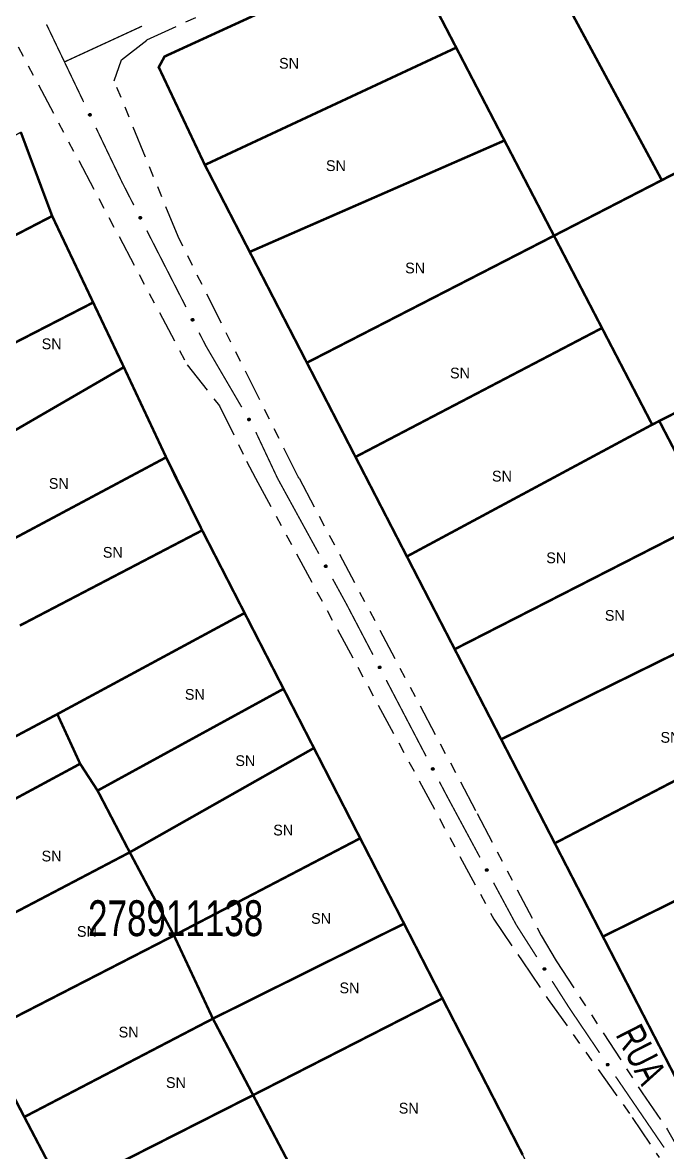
# Model space of a CAD drawing. Extents: x 205807 to 207855, y 4874692 to 4876446.
# Drawn here: x 207167.5 to 207257.5, y 4875509.8 to 4875667.5 of the extents above; entities that cross this region are included whole.
import ezdxf
from ezdxf.enums import TextEntityAlignment as Align

# ---------------------------------------------------------------- set-up
doc = ezdxf.new("R2010")
doc.units = 0
doc.header["$LTSCALE"] = 1.5
doc.header["$MEASUREMENT"] = 0
doc.linetypes.add('TRACO_25', pattern=[8, 3, -1, 1, -1, 1, -1])
for name, color, linetype in [('CD_MALHA_LOTES', 7, 'CONTINUOUS'), ('CD_TXT_QUADRA', 7, 'CONTINUOUS'), ('RU-QUADRA', 210, 'CONTINUOUS'), ('SV-EIXO-RUA-N-PAV', 6, 'CONTINUOUS'), ('SV-RUA-NAO-PAV', 7, 'CONTINUOUS'), ('SV-TXT-RUA-N-PAV', 7, 'CONTINUOUS'), ('Th_NmrPort', 1, 'CONTINUOUS')]:
    doc.layers.add(name, color=color, linetype=linetype)
doc.styles.add('ARIAL', font='ARIAL.SHX')

msp = doc.modelspace()

# ---------------------------------------------------------------- linework, layer by layer
at = {"layer": 'CD_MALHA_LOTES', "linetype": 'Continuous', "const_width": 0.35, "flags": 128}
for points in [[(207235.683263, 4875684.606871), (207256.762004, 4875645.503973)], [(207220.734105, 4875678.065881), (207187.32697, 4875662.760656), (207186.51209, 4875661.266017), (207192.952298, 4875647.628428)], [(207228.050044, 4875664.000047), (207220.734105, 4875678.065881)], [(207192.952298, 4875647.628428), (207228.050044, 4875664.000047)], [(207234.791645, 4875651.038451), (207228.050044, 4875664.000047)], [(207167.256321, 4875652.188804), (207171.629659, 4875640.494298)], [(207256.762004, 4875645.503973), (207269.230695, 4875651.926422)], [(207199.218884, 4875635.48696), (207234.791645, 4875651.038451)], [(207241.705744, 4875637.745204), (207234.791645, 4875651.038451)], [(207192.952298, 4875647.628428), (207199.218884, 4875635.48696)], [(207241.705744, 4875637.745204), (207256.762004, 4875645.503973)], [(207143.861062, 4875626.081359), (207171.629659, 4875640.494298)], [(207171.629659, 4875640.494298), (207177.357297, 4875628.426699)], [(207207.201764, 4875620.020181), (207241.705744, 4875637.745204)], [(207248.405988, 4875624.863123), (207241.705744, 4875637.745204)], [(207199.218884, 4875635.48696), (207207.201764, 4875620.020181)], [(207149.696178, 4875614.211396), (207177.357297, 4875628.426699)], [(207177.357297, 4875628.426699), (207181.642664, 4875619.397831)], [(207213.989382, 4875606.869217), (207248.405988, 4875624.863123)], [(207255.418612, 4875611.380451), (207248.405988, 4875624.863123)], [(207256.408408, 4875611.885845), (207283.001526, 4875625.464403)], [(207207.201764, 4875620.020181), (207213.989382, 4875606.869217)], [(207154.777514, 4875603.822207), (207181.642664, 4875619.397831)], [(207181.642664, 4875619.397831), (207187.546853, 4875606.816993)], [(207241.542043, 4875603.924695), (207255.418612, 4875611.380451)], [(207256.408408, 4875611.885845), (207255.418612, 4875611.380451)], [(207255.418612, 4875611.380451), (207256.408408, 4875611.885845)], [(207260.576565, 4875603.891309), (207256.408408, 4875611.885845)], [(207161.360868, 4875592.836505), (207187.546853, 4875606.816993)], [(207187.546853, 4875606.816993), (207192.577215, 4875596.62252)], [(207213.989382, 4875606.869217), (207221.162186, 4875592.977308)], [(207221.162186, 4875592.977308), (207241.542043, 4875603.924695)], [(207263.63759, 4875598.307183), (207227.841366, 4875580.03109)], [(207192.577215, 4875596.62252), (207167.110009, 4875583.327151)], [(207192.577215, 4875596.62252), (207198.505519, 4875585.081449)], [(207227.841366, 4875580.03109), (207221.162186, 4875592.977308)], [(207172.353021, 4875570.968625), (207198.505519, 4875585.081449)], [(207198.505519, 4875585.081449), (207203.938004, 4875574.500431)], [(207234.331017, 4875567.452237), (207270.378604, 4875585.199655)], [(207234.331017, 4875567.452237), (207227.841366, 4875580.03109)], [(207177.970533, 4875560.295352), (207203.938004, 4875574.500431)], [(207203.938004, 4875574.500431), (207208.182023, 4875566.234227)], [(207241.817394, 4875552.941434), (207277.494119, 4875571.530376)], [(207145.679018, 4875556.791536), (207172.353021, 4875570.968625)], [(207175.536277, 4875564.04036), (207172.353021, 4875570.968625)], [(207241.817394, 4875552.941434), (207234.331017, 4875567.452237)], [(207182.464542, 4875551.681834), (207208.182023, 4875566.234227)], [(207208.182023, 4875566.234227), (207214.646728, 4875553.642725)], [(207149.297557, 4875549.895164), (207175.536277, 4875564.04036)], [(207177.970533, 4875560.295352), (207175.536277, 4875564.04036)], [(207182.464542, 4875551.681834), (207177.970533, 4875560.295352)], [(207248.538367, 4875539.914211), (207284.796885, 4875557.861097)], [(207188.643805, 4875540.072309), (207214.646728, 4875553.642725)], [(207214.646728, 4875553.642725), (207220.76804, 4875541.72006)], [(207248.538367, 4875539.914211), (207241.817394, 4875552.941434)], [(207155.720002, 4875537.654985), (207182.464542, 4875551.681834)], [(207188.643805, 4875540.072309), (207182.464542, 4875551.681834)], [(207194.074067, 4875528.462785), (207220.76804, 4875541.72006)], [(207220.76804, 4875541.72006), (207226.124443, 4875531.28723)], [(207161.704698, 4875526.228871), (207188.643805, 4875540.072309)], [(207194.074067, 4875528.462785), (207188.643805, 4875540.072309)], [(207262.516824, 4875512.819846), (207248.538367, 4875539.914211)], [(207199.691579, 4875517.789512), (207226.124443, 4875531.28723)], [(207226.124443, 4875531.28723), (207237.332807, 4875509.456358)], [(207167.742646, 4875514.741699), (207194.074067, 4875528.462785)], [(207199.691579, 4875517.789512), (207194.074067, 4875528.462785)], [(207167.742646, 4875514.741699), (207161.704698, 4875526.228871)], [(207173.19257, 4875504.354994), (207199.691579, 4875517.789512)], [(207205.309091, 4875507.116239), (207199.691579, 4875517.789512)], [(207173.19257, 4875504.354994), (207167.742646, 4875514.741699)]]:
    msp.add_lwpolyline(points, dxfattribs=at)
at = {"layer": 'RU-QUADRA', "linetype": 'Continuous', "const_width": 0.18, "flags": 128}
for points in [[(207293.223152, 4875603.924695), (207289.677862, 4875611.395572), (207283.001526, 4875625.464403), (207269.230695, 4875651.926422), (207249.688615, 4875687.155287), (207247.850237, 4875688.350961), (207244.446288, 4875688.269292), (207235.683263, 4875684.606871), (207220.734105, 4875678.065881), (207187.32697, 4875662.760656), (207186.51209, 4875661.266017), (207192.952298, 4875647.628428), (207199.218884, 4875635.48696), (207207.201764, 4875620.020181), (207213.989382, 4875606.869217), (207215.514237, 4875603.924695), (207279.679371, 4875479.553777), (207316.160529, 4875497.418262), (207314.844199, 4875499.298734), (207342.299091, 4875513.590322)], [(207188.831056, 4875603.924695), (207181.642664, 4875619.397831), (207177.357297, 4875628.426699), (207171.629659, 4875640.494298), (207167.256321, 4875652.188804), (207138.609687, 4875636.763857), (207111.853743, 4875622.59133), (207117.109219, 4875611.812509), (207121.517882, 4875603.815985), (207178.719534, 4875493.821461), (207176.84703, 4875492.697959), (207203.436587, 4875443.451104), (207256.896575, 4875471.351413)]]:
    msp.add_lwpolyline(points, close=True, dxfattribs=at)
at = {"layer": 'SV-EIXO-RUA-N-PAV', "const_width": 0.18}
for points in [[(207170.841969, 4875667.237905), (207176.025871, 4875656.415374)], [(207173.288393, 4875661.978799), (207184.186678, 4875667.001486)], [(207177.753838, 4875652.807864), (207181.209772, 4875645.592843)], [(207181.209772, 4875645.592843), (207181.37531, 4875645.247246)], [(207181.37531, 4875645.247246), (207183.024123, 4875642.028135)], [(207184.847626, 4875638.467962), (207190.318137, 4875627.787441)], [(207192.14164, 4875624.227268), (207193.053392, 4875622.447181)], [(207193.053392, 4875622.447181), (207193.087397, 4875622.38079)], [(207193.087397, 4875622.38079), (207198.101506, 4875613.81502)], [(207200.068324, 4875610.334585), (207203.047602, 4875604.000242)], [(207203.047602, 4875604.000242), (207203.1004, 4875603.887985)], [(207203.1004, 4875603.887985), (207208.868352, 4875593.365118)], [(207210.791003, 4875589.857496), (207212.713654, 4875586.349874)], [(207212.713654, 4875586.349874), (207212.748526, 4875586.286254)], [(207212.748526, 4875586.286254), (207216.425544, 4875579.263149)], [(207218.280879, 4875575.71946), (207223.846883, 4875565.088393)], [(207225.702218, 4875561.544703), (207226.629885, 4875559.772859)], [(207226.629885, 4875559.772859), (207226.691487, 4875559.655199)], [(207226.691487, 4875559.655199), (207231.36952, 4875550.967424)], [(207233.265919, 4875547.445539), (207236.110518, 4875542.162713)], [(207236.110518, 4875542.162713), (207236.451559, 4875541.529351)], [(207236.451559, 4875541.529351), (207239.293549, 4875537.078686)], [(207241.446305, 4875533.707389), (207243.599061, 4875530.336092)], [(207243.599061, 4875530.336092), (207243.841328, 4875529.956693)], [(207243.841328, 4875529.956693), (207248.069801, 4875523.702078)], [(207250.310097, 4875520.388307), (207250.53395, 4875520.057191)], [(207250.53395, 4875520.057191), (207257.078737, 4875510.479453)]]:
    msp.add_lwpolyline(points, dxfattribs=at)
at = {"layer": 'SV-EIXO-RUA-N-PAV'}
for points in [[(207176.927064, 4875654.788755), (207176.97342, 4875654.77316), (207177.010071, 4875654.750278), (207177.035147, 4875654.722394), (207177.050881, 4875654.691977), (207177.063473, 4875654.659045), (207177.068843, 4875654.623042), (207177.065951, 4875654.581763), (207177.050634, 4875654.535152), (207177.024726, 4875654.499147), (207176.998704, 4875654.4731), (207176.967931, 4875654.454867), (207176.935735, 4875654.443171), (207176.898152, 4875654.43883), (207176.856348, 4875654.442168), (207176.809852, 4875654.458705), (207176.774074, 4875654.481385), (207176.750528, 4875654.508992), (207176.732394, 4875654.540045), (207176.719941, 4875654.57382), (207176.714874, 4875654.609191), (207176.718311, 4875654.651276), (207176.735241, 4875654.696951), (207176.757454, 4875654.732893), (207176.784723, 4875654.756821), (207176.815697, 4875654.773986), (207176.848573, 4875654.787017), (207176.88454, 4875654.793922), (207176.927064, 4875654.788755)], [(207183.968351, 4875640.426113), (207184.015105, 4875640.411759), (207184.052353, 4875640.389862), (207184.078163, 4875640.362657), (207184.094703, 4875640.33267), (207184.108168, 4875640.300085), (207184.114495, 4875640.264238), (207184.112705, 4875640.222896), (207184.098635, 4875640.175894), (207184.073696, 4875640.139211), (207184.048378, 4875640.11248), (207184.018102, 4875640.093433), (207183.986229, 4875640.080883), (207183.948775, 4875640.075542), (207183.906897, 4875640.077765), (207183.859977, 4875640.093057), (207183.823607, 4875640.114775), (207183.799333, 4875640.141744), (207183.780378, 4875640.172303), (207183.76703, 4875640.205734), (207183.761021, 4875640.240958), (207183.763336, 4875640.283119), (207183.779042, 4875640.329229), (207183.800289, 4875640.365751), (207183.826911, 4875640.390397), (207183.857416, 4875640.408381), (207183.889934, 4875640.422284), (207183.925703, 4875640.430145), (207183.968351, 4875640.426113)], [(207191.262364, 4875626.18542), (207191.309119, 4875626.171066), (207191.346367, 4875626.149168), (207191.372177, 4875626.121963), (207191.388717, 4875626.091976), (207191.402182, 4875626.059391), (207191.408509, 4875626.023544), (207191.406719, 4875625.982202), (207191.392649, 4875625.9352), (207191.36771, 4875625.898517), (207191.342392, 4875625.871786), (207191.312116, 4875625.85274), (207191.280242, 4875625.840189), (207191.242789, 4875625.834848), (207191.200911, 4875625.837071), (207191.153991, 4875625.852363), (207191.117621, 4875625.874081), (207191.093347, 4875625.90105), (207191.074392, 4875625.931609), (207191.061044, 4875625.96504), (207191.055035, 4875626.000264), (207191.057349, 4875626.042425), (207191.073056, 4875626.088535), (207191.094303, 4875626.125057), (207191.120924, 4875626.149703), (207191.15143, 4875626.167688), (207191.183948, 4875626.18159), (207191.219717, 4875626.189451), (207191.262364, 4875626.18542)], [(207199.134281, 4875612.2686), (207199.181769, 4875612.256897), (207199.220189, 4875612.237127), (207199.247487, 4875612.211416), (207199.265686, 4875612.182405), (207199.280961, 4875612.150629), (207199.289293, 4875612.115194), (207199.289829, 4875612.073817), (207199.278424, 4875612.026099), (207199.255585, 4875611.988072), (207199.23181, 4875611.95996), (207199.202652, 4875611.939242), (207199.171534, 4875611.92492), (207199.134441, 4875611.917482), (207199.092504, 4875611.917348), (207199.044798, 4875611.929979), (207199.007265, 4875611.949618), (207198.981514, 4875611.975181), (207198.960871, 4875612.004626), (207198.945665, 4875612.037254), (207198.937686, 4875612.072085), (207198.937627, 4875612.114309), (207198.950717, 4875612.161229), (207198.969878, 4875612.198887), (207198.995072, 4875612.224991), (207199.024519, 4875612.244661), (207199.056204, 4875612.26037), (207199.091475, 4875612.270228), (207199.134281, 4875612.2686)], [(207209.857146, 4875591.790213), (207209.904285, 4875591.777176), (207209.942133, 4875591.756332), (207209.968696, 4875591.729862), (207209.98607, 4875591.70035), (207210.000443, 4875591.668156), (207210.007774, 4875591.632501), (207210.007144, 4875591.591125), (207209.994398, 4875591.543746), (207209.970498, 4875591.506378), (207209.94594, 4875591.478948), (207209.91621, 4875591.459059), (207209.884701, 4875591.44562), (207209.847412, 4875591.43923), (207209.805488, 4875591.440278), (207209.758157, 4875591.454247), (207209.721193, 4875591.474936), (207209.696172, 4875591.501214), (207209.676367, 4875591.53123), (207209.662086, 4875591.564273), (207209.655092, 4875591.599315), (207209.656223, 4875591.641524), (207209.67063, 4875591.688057), (207209.690844, 4875591.72516), (207209.716763, 4875591.750543), (207209.746753, 4875591.769376), (207209.778868, 4875591.784185), (207209.814403, 4875591.793046), (207209.857146, 4875591.790213)], [(207217.38409, 4875577.669654), (207217.430972, 4875577.655719), (207217.468415, 4875577.634157), (207217.494468, 4875577.607184), (207217.511275, 4875577.577346), (207217.525031, 4875577.544883), (207217.53168, 4875577.509094), (207217.53026, 4875577.467738), (207217.516612, 4875577.420612), (207217.492003, 4875577.383707), (207217.466925, 4875577.35675), (207217.436821, 4875577.337433), (207217.405061, 4875577.324597), (207217.367658, 4875577.318921), (207217.325761, 4875577.320768), (207217.278706, 4875577.335639), (207217.242143, 4875577.35703), (207217.217628, 4875577.383781), (207217.1984, 4875577.414169), (207217.184753, 4875577.447479), (207217.178429, 4875577.482648), (207217.180365, 4875577.524828), (207217.195658, 4875577.571077), (207217.216576, 4875577.607787), (207217.242976, 4875577.632671), (207217.273319, 4875577.650928), (207217.305711, 4875577.665122), (207217.341409, 4875577.673303), (207217.38409, 4875577.669654)], [(207224.805429, 4875563.494897), (207224.852311, 4875563.480962), (207224.889753, 4875563.4594), (207224.915806, 4875563.432427), (207224.932614, 4875563.402589), (207224.94637, 4875563.370126), (207224.953019, 4875563.334338), (207224.951599, 4875563.292981), (207224.937951, 4875563.245855), (207224.913341, 4875563.20895), (207224.888264, 4875563.181993), (207224.85816, 4875563.162676), (207224.8264, 4875563.149841), (207224.788996, 4875563.144164), (207224.7471, 4875563.146012), (207224.700044, 4875563.160882), (207224.663481, 4875563.182273), (207224.638967, 4875563.209024), (207224.619738, 4875563.239412), (207224.606091, 4875563.272722), (207224.599768, 4875563.307891), (207224.601704, 4875563.350071), (207224.616997, 4875563.39632), (207224.637915, 4875563.433031), (207224.664315, 4875563.457914), (207224.694658, 4875563.476171), (207224.72705, 4875563.490365), (207224.762748, 4875563.498546), (207224.805429, 4875563.494897)], [(207232.346523, 4875549.385177), (207232.393563, 4875549.371789), (207232.431254, 4875549.350663), (207232.457619, 4875549.323995), (207232.474772, 4875549.294354), (207232.488905, 4875549.262054), (207232.495969, 4875549.226344), (207232.49503, 4875549.184974), (207232.481931, 4875549.137692), (207232.457752, 4875549.100504), (207232.43299, 4875549.073258), (207232.403112, 4875549.053592), (207232.371504, 4875549.040388), (207232.334168, 4875549.034277), (207232.292253, 4875549.035638), (207232.245028, 4875549.04996), (207232.208219, 4875549.070925), (207232.183395, 4875549.097389), (207232.163815, 4875549.127551), (207232.149781, 4875549.160701), (207232.143049, 4875549.195793), (207232.144495, 4875549.237993), (207232.159249, 4875549.284417), (207232.17974, 4875549.321368), (207232.205848, 4875549.346557), (207232.235977, 4875549.365166), (207232.268202, 4875549.379735), (207232.303802, 4875549.38833), (207232.346523, 4875549.385177)], [(207240.385379, 4875535.573379), (207240.433283, 4875535.563522), (207240.472439, 4875535.545254), (207240.500712, 4875535.520618), (207240.520019, 4875535.492333), (207240.536512, 4875535.461172), (207240.546209, 4875535.426086), (207240.548346, 4875535.38476), (207240.538795, 4875535.336636), (207240.517445, 4875535.297754), (207240.494774, 4875535.268744), (207240.46644, 4875535.246913), (207240.4359, 4875535.231398), (207240.399121, 4875535.222531), (207240.357221, 4875535.220774), (207240.309063, 4875535.23155), (207240.270798, 4875535.249722), (207240.244077, 4875535.27427), (207240.22231, 4875535.302894), (207240.205854, 4875535.334909), (207240.196533, 4875535.369405), (207240.194841, 4875535.411596), (207240.206106, 4875535.458987), (207240.223795, 4875535.497358), (207240.247961, 4875535.524417), (207240.276624, 4875535.545212), (207240.307678, 4875535.562134), (207240.342541, 4875535.57335), (207240.385379, 4875535.573379)], [(207249.200672, 4875522.225877), (207249.248819, 4875522.217277), (207249.28844, 4875522.200041), (207249.317348, 4875522.176153), (207249.337389, 4875522.148384), (207249.354692, 4875522.117665), (207249.365305, 4875522.082845), (207249.368523, 4875522.04159), (207249.360235, 4875521.993232), (207249.33991, 4875521.953804), (207249.318008, 4875521.92421), (207249.290255, 4875521.901645), (207249.260131, 4875521.885336), (207249.223598, 4875521.875508), (207249.181758, 4875521.872655), (207249.133333, 4875521.882166), (207249.094606, 4875521.89933), (207249.067252, 4875521.92317), (207249.044743, 4875521.951214), (207249.027453, 4875521.982788), (207249.017233, 4875522.017028), (207249.014436, 4875522.059159), (207249.024457, 4875522.106829), (207249.041135, 4875522.145651), (207249.064584, 4875522.173333), (207249.092693, 4875522.194871), (207249.123293, 4875522.212601), (207249.157851, 4875522.224726), (207249.200672, 4875522.225877)]]:
    msp.add_lwpolyline(points, close=True, dxfattribs=at)
for points in [[(207176.714874, 4875654.609191), (207176.809852, 4875654.458705)], [(207176.718311, 4875654.651276), (207176.856348, 4875654.442168)], [(207176.719856, 4875654.587866), (207176.78875, 4875654.47562)], [(207176.719941, 4875654.57382), (207176.774074, 4875654.481385)], [(207176.721117, 4875654.626295), (207176.82933, 4875654.457233)], [(207176.729814, 4875654.671311), (207176.875474, 4875654.443024)], [(207176.735241, 4875654.696951), (207176.898152, 4875654.43883)], [(207176.746381, 4875654.712532), (207176.913954, 4875654.444813)], [(207176.757454, 4875654.732893), (207176.935735, 4875654.443171)], [(207176.771894, 4875654.741395), (207176.950077, 4875654.451524)], [(207176.784723, 4875654.756821), (207176.967931, 4875654.454867)], [(207176.800943, 4875654.762874), (207176.980201, 4875654.464441)], [(207176.815697, 4875654.773986), (207176.998704, 4875654.4731)], [(207176.834759, 4875654.777559), (207177.011174, 4875654.49138)], [(207176.848573, 4875654.787017), (207177.024726, 4875654.499147)], [(207176.868472, 4875654.786142), (207177.036097, 4875654.521474)], [(207176.88454, 4875654.793922), (207177.050634, 4875654.535152)], [(207176.904543, 4875654.789803), (207177.055074, 4875654.560823)], [(207176.927064, 4875654.788755), (207177.065951, 4875654.581763)], [(207176.951969, 4875654.779234), (207177.063822, 4875654.60889)], [(207176.97342, 4875654.77316), (207177.068843, 4875654.623042)], [(207176.994369, 4875654.760206), (207177.061444, 4875654.648601)], [(207177.010071, 4875654.750278), (207177.063473, 4875654.659045)], [(207183.761021, 4875640.240958), (207183.859977, 4875640.093057)], [(207183.763336, 4875640.283119), (207183.906897, 4875640.077765)], [(207183.76657, 4875640.219773), (207183.838432, 4875640.109403)], [(207183.766807, 4875640.258222), (207183.879487, 4875640.092104)], [(207183.76703, 4875640.205734), (207183.823607, 4875640.114775)], [(207183.774301, 4875640.303454), (207183.925993, 4875640.07913)], [(207183.779042, 4875640.329229), (207183.948775, 4875640.075542)], [(207183.789763, 4875640.345102), (207183.964412, 4875640.081944)], [(207183.800289, 4875640.365751), (207183.986229, 4875640.080883)], [(207183.814497, 4875640.374634), (207184.000343, 4875640.089616)], [(207183.826911, 4875640.390397), (207184.018102, 4875640.093433)], [(207183.842964, 4875640.39688), (207184.030113, 4875640.103331)], [(207183.857416, 4875640.408381), (207184.048378, 4875640.11248)], [(207183.876377, 4875640.412461), (207184.060356, 4875640.131086)], [(207183.889934, 4875640.422284), (207184.073696, 4875640.139211)], [(207183.909849, 4875640.42194), (207184.084468, 4875640.161833)], [(207183.925703, 4875640.430145), (207184.098635, 4875640.175894)], [(207183.94581, 4875640.426561), (207184.102389, 4875640.201674)], [(207183.968351, 4875640.426113), (207184.112705, 4875640.222896)], [(207183.9935, 4875640.41726), (207184.109854, 4875640.249957)], [(207184.015105, 4875640.411759), (207184.114495, 4875640.264238)], [(207184.036392, 4875640.399368), (207184.106418, 4875640.289591)], [(207184.052353, 4875640.389862), (207184.108168, 4875640.300085)], [(207191.055035, 4875626.000264), (207191.153991, 4875625.852363)], [(207191.057349, 4875626.042425), (207191.200911, 4875625.837071)], [(207191.060584, 4875625.979079), (207191.132445, 4875625.868709)], [(207191.06082, 4875626.017528), (207191.173501, 4875625.85141)], [(207191.061044, 4875625.96504), (207191.117621, 4875625.874081)], [(207191.068315, 4875626.06276), (207191.220007, 4875625.838436)], [(207191.073056, 4875626.088535), (207191.242789, 4875625.834848)], [(207191.083777, 4875626.104408), (207191.258426, 4875625.84125)], [(207191.094303, 4875626.125057), (207191.280242, 4875625.840189)], [(207191.108511, 4875626.133941), (207191.294357, 4875625.848922)], [(207191.120924, 4875626.149703), (207191.312116, 4875625.85274)], [(207191.136978, 4875626.156186), (207191.324127, 4875625.862637)], [(207191.15143, 4875626.167688), (207191.342392, 4875625.871786)], [(207191.170391, 4875626.171767), (207191.35437, 4875625.890392)], [(207191.183948, 4875626.18159), (207191.36771, 4875625.898517)], [(207191.203863, 4875626.181246), (207191.378482, 4875625.921139)], [(207191.219717, 4875626.189451), (207191.392649, 4875625.9352)], [(207191.239824, 4875626.185867), (207191.396403, 4875625.96098)], [(207191.262364, 4875626.18542), (207191.406719, 4875625.982202)], [(207191.287514, 4875626.176566), (207191.403868, 4875626.009263)], [(207191.309119, 4875626.171066), (207191.408509, 4875626.023544)], [(207191.330406, 4875626.158675), (207191.400432, 4875626.048897)], [(207191.346367, 4875626.149168), (207191.402182, 4875626.059391)], [(207199.024519, 4875612.244661), (207199.23181, 4875611.95996)], [(207199.04322, 4875612.2498), (207199.242723, 4875611.97921)], [(207199.056204, 4875612.26037), (207199.255585, 4875611.988072)], [(207199.076107, 4875612.261145), (207199.265069, 4875612.011264)], [(207199.091475, 4875612.270228), (207199.278424, 4875612.026099)], [(207199.111751, 4875612.26778), (207199.280723, 4875612.052049)], [(207199.134281, 4875612.2686), (207199.289829, 4875612.073817)], [(207199.159889, 4875612.261174), (207199.285462, 4875612.100675)], [(207199.181769, 4875612.256897), (207199.289293, 4875612.115194)], [(207199.203719, 4875612.245722), (207199.279804, 4875612.140053)], [(207198.937627, 4875612.114309), (207199.092504, 4875611.917348)], [(207198.937686, 4875612.072085), (207199.044798, 4875611.929979)], [(207198.942492, 4875612.089646), (207199.064331, 4875611.930124)], [(207198.944417, 4875612.051245), (207199.022368, 4875611.945088)], [(207198.945665, 4875612.037254), (207199.007265, 4875611.949618)], [(207198.947432, 4875612.135228), (207199.111492, 4875611.919784)], [(207198.950717, 4875612.161229), (207199.134441, 4875611.917482)], [(207198.96053, 4875612.177679), (207199.149693, 4875611.924753)], [(207198.969878, 4875612.198887), (207199.171534, 4875611.92492)], [(207198.983565, 4875612.208555), (207199.185136, 4875611.934432)], [(207198.995072, 4875612.224991), (207199.202652, 4875611.939242)], [(207199.010736, 4875612.232366), (207199.214088, 4875611.949799)], [(207199.220189, 4875612.237127), (207199.280961, 4875612.150629)], [(207209.716763, 4875591.750543), (207209.91621, 4875591.459059)], [(207209.732628, 4875591.757474), (207209.927938, 4875591.469289)], [(207209.746753, 4875591.769376), (207209.94594, 4875591.478948)], [(207209.765591, 4875591.773986), (207209.957391, 4875591.497882)], [(207209.778868, 4875591.784185), (207209.970498, 4875591.506378)], [(207209.798785, 4875591.7844), (207209.980631, 4875591.529294)], [(207209.814403, 4875591.793046), (207209.994398, 4875591.543746)], [(207209.834601, 4875591.790028), (207209.997428, 4875591.569622)], [(207209.857146, 4875591.790213), (207210.007144, 4875591.591125)], [(207209.882534, 4875591.782068), (207210.003535, 4875591.618095)], [(207209.904285, 4875591.777176), (207210.007774, 4875591.632501)], [(207209.925911, 4875591.765387), (207209.998988, 4875591.657617)], [(207209.942133, 4875591.756332), (207210.000443, 4875591.668156)], [(207209.655092, 4875591.599315), (207209.758157, 4875591.454247)], [(207209.656223, 4875591.641524), (207209.805488, 4875591.440278)], [(207209.660391, 4875591.616734), (207209.777687, 4875591.453842)], [(207209.661232, 4875591.578293), (207209.736162, 4875591.469983)], [(207209.662086, 4875591.564273), (207209.721193, 4875591.474936)], [(207209.666613, 4875591.662158), (207209.824538, 4875591.442178)], [(207209.67063, 4875591.688057), (207209.847412, 4875591.43923)], [(207209.680901, 4875591.704224), (207209.862863, 4875591.446068)], [(207209.690844, 4875591.72516), (207209.884701, 4875591.44562)], [(207209.704797, 4875591.734438), (207209.898565, 4875591.454745)], [(207217.195658, 4875577.571077), (207217.367658, 4875577.318921)], [(207217.206236, 4875577.587045), (207217.383236, 4875577.325462)], [(207217.216576, 4875577.607787), (207217.405061, 4875577.324597)], [(207217.230705, 4875577.616798), (207217.419097, 4875577.333456)], [(207217.242976, 4875577.632671), (207217.436821, 4875577.337433)], [(207217.258971, 4875577.639298), (207217.448743, 4875577.347437)], [(207217.273319, 4875577.650928), (207217.466925, 4875577.35675)], [(207217.292243, 4875577.655178), (207217.478736, 4875577.375462)], [(207217.305711, 4875577.665122), (207217.492003, 4875577.383707)], [(207217.325629, 4875577.664956), (207217.502572, 4875577.406425)], [(207217.341409, 4875577.673303), (207217.516612, 4875577.420612)], [(207217.361546, 4875577.669899), (207217.520135, 4875577.446425)], [(207217.38409, 4875577.669654), (207217.53026, 4875577.467738)], [(207217.409319, 4875577.661026), (207217.527167, 4875577.494773)], [(207217.430972, 4875577.655719), (207217.53168, 4875577.509094)], [(207217.452369, 4875577.643519), (207217.523376, 4875577.534374)], [(207217.468415, 4875577.634157), (207217.525031, 4875577.544883)], [(207217.178429, 4875577.482648), (207217.278706, 4875577.335639)], [(207217.180365, 4875577.524828), (207217.325761, 4875577.320768)], [(207217.184059, 4875577.499963), (207217.298224, 4875577.334861)], [(207217.184167, 4875577.461513), (207217.257015, 4875577.351792)], [(207217.184753, 4875577.447479), (207217.242143, 4875577.35703)], [(207217.191148, 4875577.54526), (207217.344844, 4875577.322304)], [(207224.612486, 4875563.370503), (207224.766183, 4875563.147547)], [(207224.616997, 4875563.39632), (207224.788996, 4875563.144164)], [(207224.627575, 4875563.412288), (207224.804575, 4875563.150706)], [(207224.637915, 4875563.433031), (207224.8264, 4875563.149841)], [(207224.652043, 4875563.442041), (207224.840436, 4875563.158699)], [(207224.664315, 4875563.457914), (207224.85816, 4875563.162676)], [(207224.680309, 4875563.464541), (207224.870081, 4875563.17268)], [(207224.694658, 4875563.476171), (207224.888264, 4875563.181993)], [(207224.713581, 4875563.480421), (207224.900075, 4875563.200706)], [(207224.72705, 4875563.490365), (207224.913341, 4875563.20895)], [(207224.746967, 4875563.490199), (207224.923911, 4875563.231668)], [(207224.762748, 4875563.498546), (207224.937951, 4875563.245855)], [(207224.782885, 4875563.495142), (207224.941474, 4875563.271668)], [(207224.805429, 4875563.494897), (207224.951599, 4875563.292981)], [(207224.830657, 4875563.486269), (207224.948505, 4875563.320016)], [(207224.852311, 4875563.480962), (207224.953019, 4875563.334338)], [(207224.873708, 4875563.468763), (207224.944714, 4875563.359617)], [(207224.889753, 4875563.4594), (207224.94637, 4875563.370126)], [(207224.599768, 4875563.307891), (207224.700044, 4875563.160882)], [(207224.601704, 4875563.350071), (207224.7471, 4875563.146012)], [(207224.605398, 4875563.325206), (207224.719562, 4875563.160104)], [(207224.605505, 4875563.286756), (207224.678354, 4875563.177035)], [(207224.606091, 4875563.272722), (207224.663481, 4875563.182273)], [(207232.143049, 4875549.195793), (207232.245028, 4875549.04996)], [(207232.144495, 4875549.237993), (207232.292253, 4875549.035638)], [(207232.148478, 4875549.213173), (207232.264554, 4875549.049409)], [(207232.149032, 4875549.174727), (207232.223151, 4875549.06586)], [(207232.149781, 4875549.160701), (207232.208219, 4875549.070925)], [(207232.155039, 4875549.258549), (207232.311317, 4875549.037395)], [(207232.159249, 4875549.284417), (207232.334168, 4875549.034277)], [(207232.169641, 4875549.300507), (207232.34967, 4875549.040999)], [(207232.17974, 4875549.321368), (207232.371504, 4875549.040388)], [(207232.193762, 4875549.330542), (207232.385435, 4875549.049409)], [(207232.205848, 4875549.346557), (207232.403112, 4875549.053592)], [(207232.221765, 4875549.353369), (207232.414916, 4875549.063734)], [(207232.235977, 4875549.365166), (207232.43299, 4875549.073258)], [(207232.25485, 4875549.369635), (207232.444582, 4875549.092106)], [(207232.268202, 4875549.379735), (207232.457752, 4875549.100504)], [(207232.28812, 4875549.379801), (207232.468056, 4875549.123343)], [(207232.303802, 4875549.38833), (207232.481931, 4875549.137692)], [(207232.323978, 4875549.385161), (207232.485153, 4875549.163545)], [(207232.346523, 4875549.385177), (207232.49503, 4875549.184974)], [(207232.37185, 4875549.376843), (207232.491623, 4875549.211971)], [(207232.393563, 4875549.371789), (207232.495969, 4875549.226344)], [(207232.415101, 4875549.359839), (207232.487371, 4875549.251526)], [(207232.431254, 4875549.350663), (207232.488905, 4875549.262054)], [(207240.194841, 4875535.411596), (207240.357221, 4875535.220774)], [(207240.196533, 4875535.369405), (207240.309063, 4875535.23155)], [(207240.200656, 4875535.38714), (207240.328575, 4875535.232451)], [(207240.203829, 4875535.432878), (207240.376102, 4875535.223943)], [(207240.204065, 4875535.348842), (207240.286065, 4875535.24578)], [(207240.205854, 4875535.334909), (207240.270798, 4875535.249722)], [(207240.206106, 4875535.458987), (207240.399121, 4875535.222531)], [(207240.215274, 4875535.475805), (207240.414081, 4875535.230386)], [(207240.223795, 4875535.497358), (207240.4359, 4875535.231398)], [(207240.237098, 4875535.507549), (207240.449123, 4875535.241429)], [(207240.247961, 4875535.524417), (207240.46644, 4875535.246913)], [(207240.263327, 4875535.532393), (207240.477459, 4875535.257904)], [(207240.276624, 4875535.545212), (207240.494774, 4875535.268744)], [(207240.295113, 4875535.551071), (207240.504935, 4875535.288401)], [(207240.307678, 4875535.562134), (207240.517445, 4875535.297754)], [(207240.327536, 4875535.56368), (207240.526024, 4875535.321296)], [(207240.342541, 4875535.57335), (207240.538795, 4875535.336636)], [(207240.362897, 4875535.571688), (207240.540088, 4875535.362656)], [(207240.385379, 4875535.573379), (207240.548346, 4875535.38476)], [(207240.411254, 4875535.56695), (207240.542942, 4875535.411429)], [(207240.433283, 4875535.563522), (207240.546209, 4875535.426086)], [(207240.455649, 4875535.553204), (207240.535765, 4875535.450559)], [(207240.472439, 4875535.545254), (207240.536512, 4875535.461172)], [(207249.014436, 4875522.059159), (207249.181758, 4875521.872655)], [(207249.017233, 4875522.017028), (207249.133333, 4875521.882166)], [(207249.02089, 4875522.034864), (207249.152816, 4875521.883577)], [(207249.022864, 4875522.08067), (207249.200549, 4875521.876317)], [(207249.024457, 4875522.106829), (207249.223598, 4875521.875508)], [(207249.0253, 4875521.996668), (207249.109971, 4875521.895789)], [(207249.027453, 4875521.982788), (207249.094606, 4875521.89933)], [(207249.033182, 4875522.123881), (207249.238346, 4875521.883753)], [(207249.041135, 4875522.145651), (207249.260131, 4875521.885336)], [(207249.054166, 4875522.156186), (207249.273087, 4875521.89571)], [(207249.064584, 4875522.173333), (207249.290255, 4875521.901645)], [(207249.079736, 4875522.181708), (207249.300982, 4875521.912921)], [(207249.092693, 4875522.194871), (207249.318008, 4875521.92421)], [(207249.111022, 4875522.201212), (207249.32765, 4875521.944127)], [(207249.123293, 4875522.212601), (207249.33991, 4875521.953804)], [(207249.143104, 4875522.214666), (207249.347871, 4875521.977562)], [(207249.157851, 4875522.224726), (207249.360235, 4875521.993232)], [(207249.178243, 4875522.223598), (207249.360847, 4875522.019277)], [(207249.200672, 4875522.225877), (207249.368523, 4875522.04159)], [(207249.226708, 4875522.220127), (207249.362423, 4875522.068108)], [(207249.248819, 4875522.217277), (207249.365305, 4875522.082845)], [(207249.271447, 4875522.207549), (207249.354223, 4875522.107036)], [(207249.28844, 4875522.200041), (207249.354692, 4875522.117665)]]:
    msp.add_lwpolyline(points, dxfattribs=at)
at = {"layer": 'SV-RUA-NAO-PAV', "linetype": 'TRACO_25'}
for points in [[(207126.06546, 4875744.216771, 4.543303), (207164.068678, 4875669.418876, 4.297422), (207190.490879, 4875619.706409, 4.469539), (207195.016858, 4875613.993326, 4.469539), (207198.749781, 4875606.275802, 4.543303), (207200.038533, 4875603.892714, 5.403887)], [(207206.107676, 4875603.892573, 4.518715), (207206.00187, 4875604.091567, 4.518715), (207189.208048, 4875637.629647, 4.494127), (207180.304237, 4875659.367662, 4.32201), (207181.318271, 4875662.283009, 4.32201), (207184.867388, 4875665.071601, 4.32201), (207241.553924, 4875691.147133, 5.207182), (207244.581083, 4875691.084459, 5.182594), (207249.517549, 4875690.119008, 5.158006), (207252.785739, 4875687.866765, 5.182594), (207255.948019, 4875683.959677, 5.231771), (207284.974696, 4875630.983395, 6.461176), (207298.913056, 4875603.89042, 6.928351)], [(207200.038533, 4875603.892714, 5.403887), (207233.311493, 4875542.366215, 5.403887), (207237.262277, 4875536.534882, 5.846474), (207240.913173, 4875531.120238, 6.175478), (207252.62977, 4875514.6885, 6.325621), (207256.401757, 4875509.086455, 6.400692)], [(207206.107676, 4875603.892573, 4.518715), (207230.997466, 4875557.081066, 5.133418), (207239.935812, 4875540.051103, 5.920238), (207242.004682, 4875536.518859, 5.920238), (207254.009078, 4875518.11057, 6.150454), (207257.556358, 4875512.958601, 6.350645), (207260.553173, 4875507.707296, 6.350645), (207263.448189, 4875500.706803, 6.400692), (207269.959182, 4875482.131825, 6.65093), (207272.207794, 4875479.205441, 6.751025), (207275.534029, 4875478.202068, 6.751025), (207278.486101, 4875478.298681, 6.751025), (207280.788282, 4875478.945812, 6.751025), (207318.78335, 4875498.794799, 7.301548), (207340.45337, 4875510.170365, 7.701929), (207344.287684, 4875512.261809, 7.701929), (207344.636258, 4875514.701827, 7.701929), (207307.166501, 4875588.588399, 7.701929), (207301.94794, 4875598.094613, 6.928351), (207298.913056, 4875603.89042, 6.928351)]]:
    msp.add_polyline3d(points, dxfattribs=at)

# ---------------------------------------------------------------- texts
at = {"layer": 'CD_TXT_QUADRA', "style": 'ARIAL', "width": 0.7}
msp.add_text('278911138', height=5, dxfattribs=at).set_placement((207176.638996, 4875539.985287))
at = {"layer": 'SV-TXT-RUA-N-PAV', "style": 'ARIAL', "width": 0.7}
msp.add_text('RUA', height=4, rotation=297, dxfattribs=at).set_placement((207250.232276, 4875526.250129))
at = {"layer": 'Th_NmrPort', "color": 1}
for p in [(207203.315475, 4875661.815239), (207209.864961, 4875647.528731), (207220.92265, 4875633.242224), (207170.16748, 4875622.655547), (207227.185951, 4875618.581324), (207233.044327, 4875604.188063), (207171.166604, 4875603.167591), (207178.710406, 4875593.552678), (207240.626736, 4875592.785834), (207248.810338, 4875584.752756), (207190.164348, 4875573.728547), (207256.579332, 4875567.726982), (207197.212928, 4875564.477286), (207202.499363, 4875554.785489), (207170.151856, 4875551.161045), (207207.785797, 4875542.450475), (207175.091935, 4875540.638253), (207211.750624, 4875532.758678), (207180.913087, 4875526.59117), (207187.521131, 4875519.542591), (207220.026631, 4875515.968224)]:
    msp.add_text('SN', height=1.5, dxfattribs=at).set_placement(p, align=Align.MIDDLE_LEFT)

doc.saveas('drawing.dxf')
